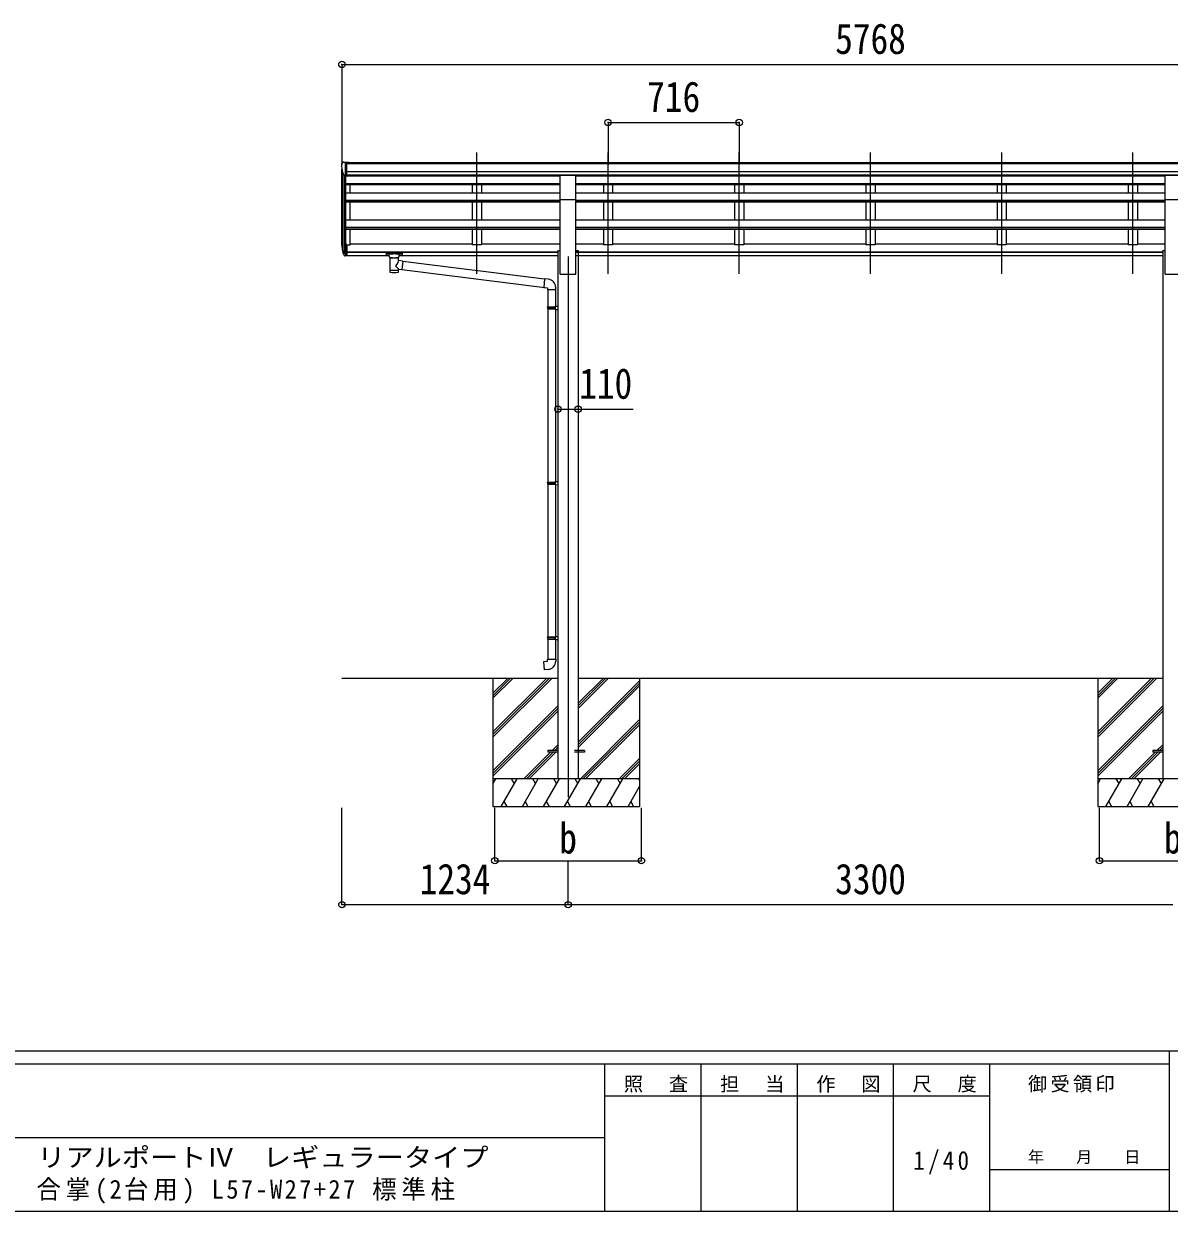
# Model space of a CAD drawing. Units: millimetres at full size. Extents: x -9783 to 33754, y -10064 to 6752.
# Drawn here: x 36 to 6287, y -6828 to -349 of the extents above; entities that cross this region are included whole.
import ezdxf
from ezdxf.enums import TextEntityAlignment as Align

# ---------------------------------------------------------------- set-up
doc = ezdxf.new("R2010")
doc.units = ezdxf.units.MM
doc.header["$LTSCALE"] = 35
doc.header["$PDMODE"] = 32
doc.header["$PDSIZE"] = 35
for name, color, linetype, lineweight in [('0-0_0', 7, 'Continuous', 9), ('0-1_本体', 4, 'Continuous', 9), ('0-2_部品', 7, 'Continuous', 9), ('0-8_PARTS2', 2, 'Continuous', 9), ('0-A_寸法', 6, 'Continuous', 9), ('F-0_240', 7, 'Continuous', 9)]:
    doc.layers.add(name, color=color, linetype=linetype, lineweight=lineweight)
doc.styles.add('ＭＳ ゴシック', font='')
doc.styles.get('ＭＳ ゴシック').set_extended_font_data('MS Gothic')

msp = doc.modelspace()

# ---------------------------------------------------------------- linework, layer by layer
at = {"layer": '0-0_0'}
for p, q in [((1772.2, -3918.87), (2951.2, -3918.87)), ((2596.4, -3918.87), (2596.4, -4618.87)), ((2596.4, -4213.04), (2890.58, -3918.87)), ((2596.4, -4227.19), (2904.73, -3918.87)), ((2596.4, -4241.33), (2918.87, -3918.87)), ((2596.4, -4029.2), (2706.74, -3918.87)), ((2596.4, -4015.06), (2692.59, -3918.87)), ((2596.4, -4000.91), (2678.45, -3918.87)), ((3061.2, -3918.87), (6251.2, -3918.87)), ((3061.2, -4084.9), (3227.24, -3918.87)), ((3061.2, -4070.76), (3213.09, -3918.87)), ((3061.2, -4056.61), (3198.95, -3918.87)), ((3061.2, -4268.74), (3396.4, -3933.55)), ((3061.2, -4282.89), (3396.4, -3947.69)), ((3396.4, -3918.87), (3396.4, -4618.87)), ((5896.4, -3918.87), (5896.4, -4618.87)), ((5896.4, -4213.04), (6190.58, -3918.87)), ((5896.4, -4227.19), (6204.73, -3918.87)), ((5896.4, -4241.33), (6218.87, -3918.87)), ((5896.4, -4029.2), (6006.74, -3918.87)), ((5896.4, -4015.06), (5992.59, -3918.87)), ((5896.4, -4000.91), (5978.45, -3918.87)), ((3061.2, -4297.03), (3396.4, -3961.83)), ((2596.4, -4425.18), (2951.2, -4070.38)), ((5896.4, -4425.18), (6251.2, -4070.38)), ((2596.4, -4439.32), (2951.2, -4084.52)), ((2596.4, -4453.46), (2951.2, -4098.66)), ((3073.21, -4468.87), (3396.4, -4145.68)), ((5896.4, -4439.32), (6251.2, -4084.52)), ((5896.4, -4453.46), (6251.2, -4098.66)), ((3087.35, -4468.87), (3396.4, -4159.82)), ((3101.5, -4468.87), (3396.4, -4173.96)), ((2764.85, -4468.87), (2910.35, -4323.37)), ((2778.99, -4468.87), (2924.49, -4323.37)), ((2793.13, -4468.87), (2938.63, -4323.37)), ((2919.35, -4314.37), (2951.2, -4282.51)), ((2933.49, -4314.37), (2951.2, -4296.65)), ((2947.63, -4314.37), (2951.2, -4310.79)), ((6064.85, -4468.87), (6210.35, -4323.37)), ((6078.99, -4468.87), (6224.49, -4323.37)), ((6093.13, -4468.87), (6238.63, -4323.37)), ((6219.35, -4314.37), (6251.2, -4282.51)), ((6233.49, -4314.37), (6251.2, -4296.65)), ((6247.63, -4314.37), (6251.2, -4310.79)), ((3285.35, -4468.87), (3396.4, -4357.81)), ((3299.49, -4468.87), (3396.4, -4371.95)), ((3313.63, -4468.87), (3396.4, -4386.09)), ((3396.4, -4468.87), (2596.4, -4468.87)), ((2596.4, -4496.37), (2612.28, -4468.87)), ((2641.15, -4618.87), (2727.75, -4468.87)), ((2712.75, -4494.85), (2697.75, -4468.87)), ((2756.62, -4618.87), (2843.22, -4468.87)), ((2828.22, -4494.85), (2813.22, -4468.87)), ((2872.09, -4618.87), (2958.69, -4468.87)), ((2943.69, -4494.85), (2928.69, -4468.87)), ((2987.56, -4618.87), (3074.16, -4468.87)), ((3059.16, -4494.85), (3044.16, -4468.87)), ((3103.03, -4618.87), (3189.63, -4468.87)), ((3174.63, -4494.85), (3159.63, -4468.87)), ((3218.5, -4618.87), (3305.1, -4468.87)), ((3275.1, -4468.87), (3290.1, -4494.85)), ((3390.57, -4468.87), (3396.4, -4478.97)), ((6696.4, -4468.87), (5896.4, -4468.87)), ((5896.4, -4496.37), (5912.28, -4468.87)), ((5941.15, -4618.87), (6027.75, -4468.87)), ((6012.75, -4494.85), (5997.75, -4468.87)), ((6056.62, -4618.87), (6143.22, -4468.87)), ((6128.22, -4494.85), (6113.22, -4468.87)), ((6172.09, -4618.87), (6258.69, -4468.87)), ((6243.69, -4494.85), (6228.69, -4468.87)), ((3333.97, -4618.87), (3396.4, -4510.73)), ((2656.15, -4592.89), (2671.15, -4618.87)), ((2771.62, -4592.89), (2786.62, -4618.87)), ((2887.09, -4592.89), (2902.09, -4618.87)), ((3002.56, -4592.89), (3017.56, -4618.87)), ((3118.03, -4592.89), (3133.03, -4618.87)), ((3233.5, -4592.89), (3248.5, -4618.87)), ((3348.97, -4592.89), (3363.97, -4618.87)), ((5956.15, -4592.89), (5971.15, -4618.87)), ((6071.62, -4592.89), (6086.62, -4618.87)), ((6187.09, -4592.89), (6202.09, -4618.87)), ((2596.4, -4618.87), (3396.4, -4618.87)), ((5896.4, -4618.87), (6696.4, -4618.87))]:
    msp.add_line(p, q, dxfattribs=at)
at = {"layer": '0-1_本体'}
for p, q in [((1772.2, -1556.15), (1772.2, -1142.64)), ((1776.49, -1161.44), (1776.49, -1580.42)), ((1798.7, -1105.89), (7513.7, -1105.89)), ((1798.7, -1111.25), (7513.7, -1111.25)), ((1798.7, -1154.76), (7513.7, -1154.77)), ((1786.2, -1176.79), (1786.2, -1598.42)), ((1792.2, -1176.27), (1792.2, -1553.98)), ((1792.2, -1177.77), (2963.7, -1177.77)), ((1792.2, -1219.72), (2963.7, -1219.72)), ((1792.2, -1221.42), (2963.7, -1221.42)), ((1792.2, -1225.2), (2963.7, -1225.2)), ((1798.7, -1172.43), (7513.7, -1172.43)), ((2963.7, -1174.81), (1798.7, -1174.81)), ((1817.2, -1270.62), (1817.2, -1225.2)), ((2483.2, -1174.81), (2483.2, -1177.77)), ((2483.2, -1225.2), (2483.2, -1270.62)), ((2533.2, -1174.81), (2533.2, -1177.77)), ((2533.2, -1225.2), (2533.2, -1270.62)), ((3048.7, -1174.81), (6263.7, -1174.81)), ((3048.7, -1177.77), (6263.7, -1177.77)), ((3048.7, -1219.72), (6263.7, -1219.72)), ((3048.7, -1221.42), (6263.7, -1221.42)), ((3048.7, -1225.2), (6263.7, -1225.2)), ((3199.2, -1174.81), (3199.2, -1177.77)), ((3199.2, -1225.2), (3199.2, -1270.62)), ((3249.2, -1174.81), (3249.2, -1177.77)), ((3249.2, -1225.2), (3249.2, -1270.62)), ((3915.2, -1174.81), (3915.2, -1177.77)), ((3915.2, -1225.2), (3915.2, -1270.62)), ((3965.2, -1174.81), (3965.2, -1177.77)), ((3965.2, -1225.2), (3965.2, -1270.62)), ((4631.2, -1174.81), (4631.2, -1177.77)), ((4631.2, -1225.2), (4631.2, -1270.62)), ((4681.2, -1174.81), (4681.2, -1177.77)), ((4681.2, -1225.2), (4681.2, -1270.62)), ((5347.2, -1174.81), (5347.2, -1177.77)), ((5347.2, -1225.2), (5347.2, -1270.62)), ((5397.2, -1174.81), (5397.2, -1177.77)), ((5397.2, -1225.2), (5397.2, -1270.62)), ((6063.2, -1174.81), (6063.2, -1177.77)), ((6063.2, -1225.2), (6063.2, -1270.62)), ((6113.2, -1174.81), (6113.2, -1177.77)), ((6113.2, -1225.2), (6113.2, -1270.62)), ((1792.2, -1270.62), (2963.7, -1270.62)), ((3048.7, -1270.62), (6263.7, -1270.62)), ((1792.2, -1311.21), (2963.7, -1311.21)), ((1792.2, -1312.9), (2963.7, -1312.9)), ((1792.2, -1319.76), (2963.7, -1319.76)), ((1817.2, -1418.86), (1817.2, -1319.76)), ((2483.2, -1319.76), (2483.2, -1418.86)), ((2533.2, -1319.76), (2533.2, -1418.86)), ((2963.7, -1715.42), (2963.7, -1308.46)), ((3048.7, -1715.42), (3048.7, -1308.46)), ((3048.7, -1311.21), (6263.7, -1311.21)), ((3048.7, -1312.9), (6263.7, -1312.9)), ((3048.7, -1319.76), (6263.7, -1319.76)), ((3199.2, -1319.76), (3199.2, -1418.86)), ((3249.2, -1319.76), (3249.2, -1418.86)), ((3915.2, -1319.76), (3915.2, -1418.86)), ((3965.2, -1319.76), (3965.2, -1418.86)), ((4631.2, -1319.76), (4631.2, -1418.86)), ((4681.2, -1319.76), (4681.2, -1418.86)), ((5347.2, -1319.76), (5347.2, -1418.86)), ((5397.2, -1319.76), (5397.2, -1418.86)), ((6063.2, -1319.76), (6063.2, -1418.86)), ((6113.2, -1319.76), (6113.2, -1418.86)), ((6263.7, -1715.42), (6263.7, -1308.46)), ((1792.2, -1418.86), (2963.7, -1418.86)), ((3048.7, -1418.86), (6263.7, -1418.86)), ((1792.2, -1458), (2963.7, -1458)), ((1792.2, -1459.67), (2963.7, -1459.67)), ((1792.2, -1469.32), (2963.7, -1469.32)), ((1817.2, -1554.81), (1817.2, -1469.32)), ((2483.2, -1469.32), (2483.2, -1554.81)), ((3048.7, -1458), (6263.7, -1458)), ((3048.7, -1459.67), (6263.7, -1459.67)), ((3048.7, -1469.32), (6263.7, -1469.32)), ((3199.2, -1469.32), (3199.2, -1554.81)), ((3915.2, -1469.32), (3915.2, -1554.81)), ((4631.2, -1469.32), (4631.2, -1554.81)), ((5347.2, -1469.32), (5347.2, -1554.81)), ((6063.2, -1469.32), (6063.2, -1554.81)), ((1798.7, -1554.81), (1817.2, -1554.81)), ((1817.2, -1549.6), (2483.2, -1549.6)), ((2533.2, -1549.6), (2963.7, -1549.6)), ((3048.7, -1549.6), (3199.2, -1549.6)), ((3249.2, -1549.6), (3915.2, -1549.6)), ((3965.2, -1549.6), (4631.2, -1549.6)), ((4681.2, -1549.6), (5347.2, -1549.6)), ((5397.2, -1549.6), (6063.2, -1549.6)), ((6113.2, -1549.6), (6263.7, -1549.6)), ((1798.7, -1593.9), (2951.2, -1593.9)), ((1798.7, -1595.29), (2951.2, -1595.29)), ((1798.7, -1612.46), (2030.2, -1612.46)), ((2084.2, -1612.46), (2951.2, -1612.46)), ((2951.2, -1585.42), (2951.2, -4465.42)), ((2951.2, -1585.42), (2963.7, -1585.42)), ((3048.7, -1585.42), (3061.2, -1585.42)), ((3048.7, -1593.9), (6251.2, -1593.9)), ((3048.7, -1595.29), (6251.2, -1595.29)), ((3048.7, -1612.46), (6251.2, -1612.46)), ((3061.2, -1585.42), (3061.2, -4465.42)), ((6251.2, -1585.42), (6251.2, -4465.42)), ((6251.2, -1585.42), (6263.7, -1585.42)), ((2963.7, -1715.42), (3048.7, -1715.42)), ((6263.7, -1715.42), (6348.7, -1715.42))]:
    msp.add_line(p, q, dxfattribs=at)
for points in [[(2533.2, -1469.32), (2533.2, -1554.81), (2483.2, -1554.81)], [(3249.2, -1469.32), (3249.2, -1554.81), (3199.2, -1554.81)], [(3965.2, -1469.32), (3965.2, -1554.81), (3915.2, -1554.81)], [(4681.2, -1469.32), (4681.2, -1554.81), (4631.2, -1554.81)], [(5397.2, -1469.32), (5397.2, -1554.81), (5347.2, -1554.81)], [(6113.2, -1469.32), (6113.2, -1554.81), (6063.2, -1554.81)]]:
    msp.add_lwpolyline(points, dxfattribs=at)
at = {"layer": '0-2_部品'}
for p, q in [((1770.2, -1113.66), (1770.2, -1114.29)), ((1777.11, -1104.85), (1773.05, -1110.66)), ((1784.58, -1175.46), (1775.3, -1159.39)), ((1780.2, -1104.29), (1777.87, -1104.43)), ((1780.2, -1104.29), (1798.7, -1104.29)), ((1792.2, -1177.27), (1792.2, -1104.29)), ((1798.7, -1104.29), (1808.7, -1104.37)), ((1798.7, -1176.27), (1798.7, -1104.29)), ((1808.7, -1105.89), (1808.7, -1104.37)), ((1792.2, -1177.27), (1787, -1176.95)), ((1798.7, -1176.27), (1792.2, -1176.27)), ((2963.7, -1174.31), (3048.7, -1174.31)), ((2963.7, -1308.46), (2963.7, -1174.31)), ((3048.7, -1308.46), (3048.7, -1174.31)), ((6263.7, -1174.31), (6348.7, -1174.31)), ((6263.7, -1308.46), (6263.7, -1174.31)), ((2963.7, -1308.46), (3048.7, -1308.46)), ((6263.7, -1308.46), (6348.7, -1308.46)), ((1792.2, -1553.57), (1792.2, -1615.45)), ((1798.7, -1553.57), (1792.2, -1553.57)), ((1798.7, -1553.57), (1798.7, -1614.63)), ((1774.6, -1579.61), (1784.76, -1598.78)), ((1785.77, -1597.53), (1776.02, -1579.12)), ((1777.18, -1596.47), (1784.76, -1613.95)), ((1792.2, -1598.28), (1787.07, -1598.28)), ((1792.2, -1600.28), (1787.36, -1600.28)), ((1792.2, -1615.45), (1787.36, -1615.45)), ((1798.7, -1591.88), (1792.2, -1591.88)), ((1798.7, -1597.28), (1792.2, -1597.28)), ((1798.7, -1614.63), (1792.2, -1614.63)), ((2013.7, -1600.35), (2013.7, -1611.11)), ((2013.7, -1600.54), (2013.7, -1602.08)), ((2015.7, -1599.68), (2098.7, -1599.68)), ((2015.7, -1601.86), (2098.7, -1601.86)), ((2015.7, -1611.77), (2030.2, -1611.77)), ((2030.2, -1618.58), (2030.2, -1608.3)), ((2084.2, -1618.58), (2084.2, -1608.3)), ((2084.2, -1611.77), (2098.7, -1611.77)), ((2100.7, -1600.35), (2100.7, -1611.11)), ((2034.3, -1623.08), (2034.29, -1703.37)), ((2080.1, -1640.65), (2080.1, -1623.07)), ((2105.33, -1644.56), (2080.1, -1640.65)), ((2105.33, -1644.56), (2098.31, -1689.82)), ((2105.33, -1644.56), (2877.29, -1741.36)), ((2080.12, -1703.37), (2080.1, -1686.74)), ((2080.1, -1686.99), (2098.31, -1689.82)), ((2098.31, -1689.82), (2893.2, -1788.92)), ((2898.13, -1743.18), (2877.29, -1741.36)), ((2893.2, -1798.92), (2939.2, -1798.92)), ((2895.2, -1798.92), (2895.2, -1892.92)), ((2937.2, -1798.92), (2937.2, -1890.37)), ((2939.2, -1798.92), (2939.2, -1788.01)), ((2893.2, -1894.92), (2894.2, -1892.92)), ((2893.2, -1894.92), (2937.2, -1894.92)), ((2893.2, -1894.92), (2893.2, -1902.92)), ((2893.2, -1902.92), (2937.2, -1902.92)), ((2893.2, -1902.92), (2894.2, -1904.92)), ((2894.2, -1892.92), (2937.2, -1892.92)), ((2894.2, -1904.92), (2937.2, -1904.92)), ((2895.2, -1904.92), (2895.2, -2849.11)), ((2932.73, -1894.92), (2932.3, -1892.92)), ((2935.2, -1890.42), (2951.2, -1889.95)), ((2935.2, -1892.42), (2935.2, -1890.42)), ((2935.2, -1892.42), (2937.2, -1892.42)), ((2935.2, -1907.42), (2935.2, -1905.42)), ((2935.2, -1907.42), (2951.2, -1907.9)), ((2937.2, -1907.48), (2937.2, -2846.55)), ((2951.2, -1889.95), (2951.2, -1907.9)), ((2893.2, -2851.11), (2894.2, -2849.11)), ((2894.2, -2849.11), (2937.2, -2849.11)), ((2932.73, -2851.11), (2932.3, -2849.11)), ((2935.2, -2846.61), (2951.2, -2846.14)), ((2935.2, -2848.61), (2935.2, -2846.61)), ((2935.2, -2848.61), (2937.2, -2848.61)), ((2951.2, -2846.14), (2951.2, -2864.08)), ((2893.2, -2851.11), (2937.2, -2851.11)), ((2893.2, -2851.11), (2893.2, -2859.11)), ((2893.2, -2859.11), (2937.2, -2859.11)), ((2893.2, -2859.11), (2894.2, -2861.11)), ((2894.2, -2861.11), (2937.2, -2861.11)), ((2895.2, -2861.11), (2895.2, -3694.27)), ((2935.2, -2863.61), (2935.2, -2861.61)), ((2935.2, -2863.61), (2951.2, -2864.08)), ((2937.2, -2863.67), (2937.2, -3691.71)), ((2935.2, -3691.77), (2951.2, -3691.3)), ((2935.2, -3693.77), (2935.2, -3691.77)), ((2951.2, -3691.3), (2951.2, -3709.24)), ((2893.2, -3696.27), (2894.2, -3694.27)), ((2893.2, -3696.27), (2937.2, -3696.27)), ((2893.2, -3696.27), (2893.2, -3704.27)), ((2893.2, -3704.27), (2937.2, -3704.27)), ((2893.2, -3704.27), (2894.2, -3706.27)), ((2894.2, -3694.27), (2937.2, -3694.27)), ((2894.2, -3706.27), (2937.2, -3706.27)), ((2895.2, -3706.27), (2895.2, -3816.27)), ((2932.73, -3696.27), (2932.3, -3694.27)), ((2935.2, -3693.77), (2937.2, -3693.77)), ((2935.2, -3708.77), (2935.2, -3706.77)), ((2935.2, -3708.77), (2951.2, -3709.24)), ((2937.2, -3708.83), (2937.2, -3816.27)), ((2893.2, -3816.27), (2939.2, -3816.27)), ((2893.2, -3826.27), (2893.2, -3816.27)), ((2939.2, -3816.27), (2939.2, -3827.19))]:
    msp.add_line(p, q, dxfattribs=at)
at = {"layer": '0-2_部品', "color": 4}
for p, q in [((2896.4, -4314.37), (2896.4, -4323.37)), ((2951.2, -4314.37), (2896.4, -4314.37)), ((2951.2, -4323.37), (2896.4, -4323.37)), ((3096, -4314.37), (3041.2, -4314.37)), ((6196.4, -4314.37), (6196.4, -4323.37)), ((6251.2, -4314.37), (6196.4, -4314.37)), ((6251.2, -4323.37), (6196.4, -4323.37))]:
    msp.add_line(p, q, dxfattribs=at)
at = {"layer": '0-2_部品'}
for points in [[(2013.7, -1600.35), (2013.74, -1600.15), (2013.83, -1600.01), (2013.92, -1599.92), (2014.02, -1599.86), (2014.15, -1599.81), (2014.44, -1599.75), (2014.93, -1599.71), (2015.47, -1599.68), (2015.7, -1599.68)], [(2013.7, -1611.11), (2013.74, -1611.3), (2013.83, -1611.44), (2013.92, -1611.53), (2014.02, -1611.59), (2014.15, -1611.64), (2014.44, -1611.7), (2014.93, -1611.75), (2015.47, -1611.77), (2015.7, -1611.77)], [(2030.24, -1618.52), (2030.22, -1618.88), (2030.47, -1619.84), (2030.99, -1620.72), (2031.79, -1621.56), (2032.9, -1622.35), (2034.3, -1623.08)], [(2080.1, -1623.07), (2080.34, -1622.97), (2081.69, -1622.24), (2082.81, -1621.39), (2083.56, -1620.53), (2084.02, -1619.63), (2084.19, -1618.74)], [(2098.7, -1599.68), (2099.06, -1599.69), (2099.59, -1599.71), (2100.04, -1599.76), (2100.34, -1599.84), (2100.51, -1599.94), (2100.63, -1600.08), (2100.7, -1600.26), (2100.7, -1600.35)], [(2098.7, -1611.77), (2099.06, -1611.77), (2099.59, -1611.74), (2100.04, -1611.69), (2100.34, -1611.61), (2100.51, -1611.51), (2100.63, -1611.38), (2100.7, -1611.2), (2100.7, -1611.11)], [(2877.29, -1741.36), (2873.28, -1787.18), (2893.2, -1788.92), (2893.2, -1798.92)], [(2932.73, -1894.92), (2932.73, -1902.92), (2932.3, -1904.92)], [(2935.2, -1905.42), (2937.2, -1905.42), (2937.2, -1892.42)], [(2935.2, -2861.61), (2937.2, -2861.61), (2937.2, -2848.61)], [(2932.73, -2851.11), (2932.73, -2859.11), (2932.3, -2861.11)], [(2932.73, -3696.27), (2932.73, -3704.27), (2932.3, -3706.27)], [(2935.2, -3706.77), (2937.2, -3706.77), (2937.2, -3693.77)], [(2898.13, -3872.02), (2877.29, -3873.84), (2873.28, -3828.02), (2893.2, -3826.27)]]:
    msp.add_lwpolyline(points, dxfattribs=at)
at = {"layer": '0-2_部品', "color": 4}
msp.add_lwpolyline([(3096, -4314.37), (3096, -4323.37), (3041.2, -4323.37)], dxfattribs=at)
at = {"layer": '0-2_部品'}
for centre, radius, start, end in [((1773.2, -1113.66), 3, 93, 180), ((1972.2, -1114.29), 202, 180, 192.90261), ((1777.93, -1105.43), 1, 93.5, 145), ((1787.18, -1173.96), 3, 210, 266.5), ((1860.86, -1557.44), 89.07, 174.49576, 194.41188), ((1860.15, -1553.16), 88.05, 177.22392, 197.21071), ((1905.42, -1560.39), 133.22, 183.27987, 195.71302), ((1787.36, -1597.28), 3, 210, 270), ((1787.36, -1612.45), 3, 210, 270), ((1787.07, -1596.78), 1.5, 210, 270), ((2894.2, -1788.01), 45, 0, 85), ((2894.2, -3827.19), 45, 275, 0)]:
    msp.add_arc(centre, radius, start, end, dxfattribs=at)
for centre, major_axis, ratio, start_param, end_param in [((2015.7, -1602.08), (2, 0), 0.109601, 1.5707963, 3.1415927), ((2057.2, -1608.3), (27, 0), 0.122176, 6.2831853, 9.424778), ((2068.2, -1618.58), (16, 0), 0.361356, 6.2636979, 6.2831853), ((2098.7, -1602.08), (2, 0), 0.109601, 0, 1.5707963), ((2057.22, -1623.53), (-22.91, 0.42), 0.072511, 0.0008029, 1.5715993), ((2057.22, -1625.16), (-22.91, 0.42), 0.072511, 0.0008029, 1.5715993), ((2057.19, -1623.53), (22.92, 0.42), 0.07247, 4.71158, 6.2823764), ((2057.19, -1625.16), (22.92, 0.42), 0.07247, 4.71158, 6.2823764), ((2057.2, -1667.19), (-22.81, -26.62), 0.234429, 1.6855472, 3.1268519), ((2059.76, -1664.55), (20.32, -22.25), 0.045535, 0.0389954, 1.3075346), ((2057.2, -1703.37), (22.92, 0), 0.101955, 3.1415499, 6.2833984), ((2057.2, -1690.93), (22.91, 0), 0.122865, 3.1415927, 6.2831853)]:
    msp.add_ellipse(centre, major_axis=major_axis, ratio=ratio, start_param=start_param, end_param=end_param, dxfattribs=at)
at = {"layer": '0-8_PARTS2'}
for p, q in [((2508.2, -1713.16), (2508.2, -1050.63)), ((3224.2, -1713.16), (3224.2, -1050.63)), ((3940.2, -1713.16), (3940.2, -1050.63)), ((4656.2, -1713.16), (4656.2, -1050.63)), ((5372.2, -1713.16), (5372.2, -1050.63)), ((6088.2, -1713.16), (6088.2, -1050.63)), ((3006.2, -1619.37), (3006.2, -4569.36))]:
    msp.add_line(p, q, dxfattribs=at)
at = {"layer": '0-A_寸法'}
for p, q in [((1772.2, -570.51), (7540.2, -570.51)), ((1772.2, -570.51), (1772.2, -1116.13)), ((3224.2, -887.13), (3224.2, -1116.13)), ((3224.2, -887.13), (3940.2, -887.13)), ((3940.2, -887.13), (3940.2, -1116.13)), ((2951.2, -2452), (3061.2, -2452)), ((3061.2, -2452), (3361.2, -2452)), ((1772.2, -5155.23), (1772.2, -4626.29)), ((2606.2, -4915.26), (2606.2, -4626.29)), ((3406.2, -4915.26), (3406.2, -4626.29)), ((5906.2, -4915.26), (5906.2, -4626.29)), ((2606.2, -4915.26), (3406.2, -4915.26)), ((3006.2, -5155.23), (3006.2, -4915.26)), ((5906.2, -4915.26), (6706.2, -4915.26)), ((1772.2, -5155.23), (3006.2, -5155.23)), ((3006.2, -5155.23), (6306.2, -5155.23))]:
    msp.add_line(p, q, dxfattribs=at)
for p in [(1772.2, -570.51), (3224.2, -887.13), (3940.2, -887.13), (2951.2, -2452), (3061.2, -2452), (2606.2, -4915.26), (3406.2, -4915.26), (5906.2, -4915.26), (1772.2, -5155.23), (3006.2, -5155.23)]:
    msp.add_point(p, dxfattribs=at)
at = {"layer": 'F-0_240', "color": 5}
for p, q in [((-9783.03, -5953.1), (9396.97, -5953.1)), ((6285.75, -5953.1), (6285.75, -6828.1)), ((-9783.03, -6023.1), (6285.75, -6023.1)), ((3205.75, -6023.1), (3205.75, -6828.1)), ((3730.75, -6023.1), (3730.75, -6828.1)), ((4255.75, -6023.1), (4255.75, -6828.1)), ((4780.75, -6023.1), (4780.75, -6828.1)), ((5305.75, -6023.1), (5305.75, -6828.1)), ((3205.75, -6198.1), (5305.75, -6198.1)), ((-3969.25, -6425.6), (3205.75, -6425.6)), ((5305.75, -6600.6), (6285.75, -6600.6)), ((-9783.03, -6828.1), (9396.97, -6828.1))]:
    msp.add_line(p, q, dxfattribs=at)

# ---------------------------------------------------------------- texts
at = {"layer": '0-A_寸法', "color": 7, "style": 'ＭＳ ゴシック', "width": 0.85}
for s, p in [('5768', (4463.7, -563.51)), ('716', (3437.83, -880.13)), ('110', (3066.83, -2445)), ('b', (2958.08, -4925.76)), ('b', (6258.08, -4925.76)), ('1234', (2196.7, -5148.23)), ('3300', (4463.7, -5148.23))]:
    msp.add_text(s, height=166.8, dxfattribs=at).set_placement(p, align=Align.BOTTOM_LEFT)
at = {"layer": 'F-0_240', "style": 'ＭＳ ゴシック', "width": 1.1}
msp.add_text('リアルポートⅣ\u3000レギュラータイプ', height=102.6, dxfattribs=at).set_placement((109.35, -6616.22), align=Align.BOTTOM_LEFT)
at = {"layer": 'F-0_240', "style": 'ＭＳ ゴシック'}
msp.add_text('年\u3000\u3000月\u3000\u3000日', height=64.15, dxfattribs=at).set_placement((5515.76, -6583.1), align=Align.BOTTOM_LEFT)
at = {"layer": 'F-0_240', "attachment_point": 7, "style": 'ＭＳ ゴシック'}
for s, insert, char_height in [('\\T1.17;照\u3000査', (3310.76, -6180.6), 76.98), ('\\T1.17;担\u3000当', (3835.76, -6180.6), 76.98), ('\\T1.17;作\u3000図', (4360.75, -6180.6), 76.98), ('\\T1.17;尺\u3000度', (4885.76, -6180.6), 76.98), ('\\T1.17;御受領印', (5515.75, -6180.6), 76.98), ('\\T1.28;\\W0.9;1/40', (4890.13, -6626.85), 102.6), ('\\T1.2;\\W0.95;合掌(2台用)\\~L57-W27+27\\~標準柱', (105.33, -6786.55), 102.6)]:
    msp.add_mtext(s, dxfattribs=dict(at, insert=insert, char_height=char_height))

doc.saveas('drawing.dxf')
